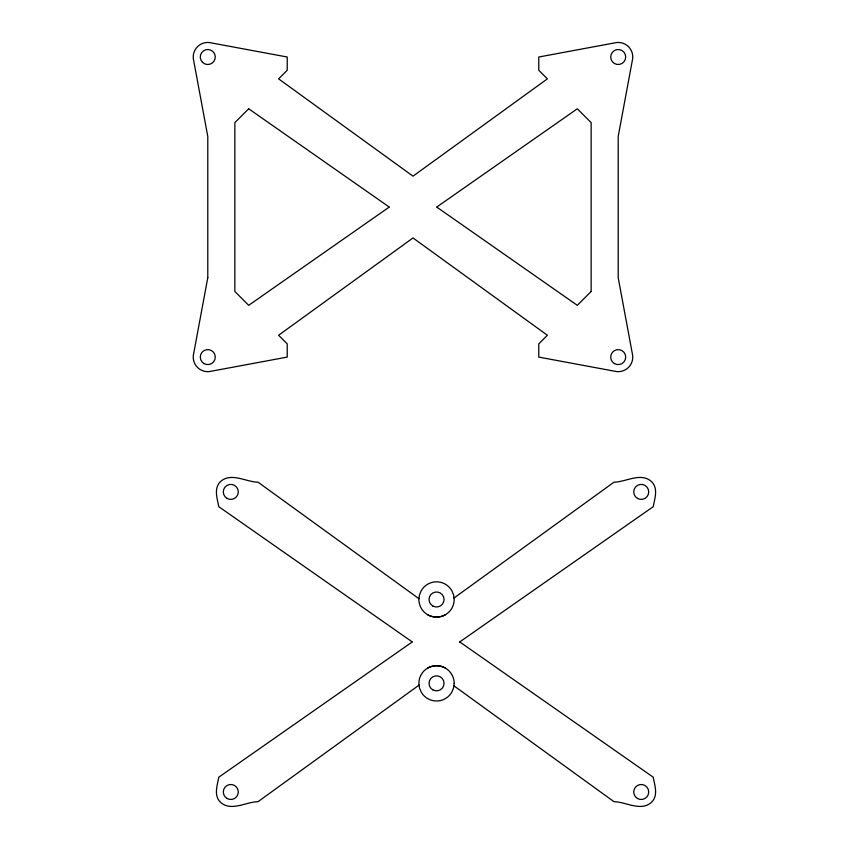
<?xml version="1.0" encoding="UTF-8"?>
<svg xmlns="http://www.w3.org/2000/svg" width="849" height="849" viewBox="0 0 849 849"><rect width="100%" height="100%" fill="white"/><g stroke="black" fill="none" stroke-linecap="round" stroke-linejoin="round"><path stroke-width="1.27" d="M388.662 207.474L388.662 206.647M437.32 206.647L437.32 207.474M411.68 642.353L411.68 641.526M460.338 642.353L460.338 641.526M453.992 598.025L613.976 482.19C625.925 482.052 640.921 471.98 651.512 481.595C658.527 488.355 654.675 498.565 653.231 506.683L459.744 641.94L653.231 777.196C654.675 785.314 658.527 795.534 651.512 802.284C640.921 811.909 625.925 801.827 613.976 801.689L453.865 685.769M419.109 685.069L258.043 801.689C246.083 801.827 231.087 811.909 220.496 802.284C213.481 795.534 217.344 785.314 218.777 777.196L412.274 641.94L218.777 506.683C217.344 498.565 213.481 488.355 220.496 481.595C231.087 471.98 246.083 482.052 258.043 482.19L418.982 598.725M445.364 614.782C439.92 617.796 433.139 617.796 427.705 614.782M427.705 668.057C433.139 665.032 439.92 665.032 445.364 668.057M459.744 641.94L460.275 641.94M419.48 594.926L418.886 599.49A17.649 17.649 0 0 0 436.535 617.138A17.649 17.649 0 0 0 454.183 599.49L453.589 594.926L451.817 590.66A17.649 17.649 0 0 0 421.242 590.66L419.48 594.926M454.183 683.339L453.589 687.913L451.817 692.168A17.649 17.649 0 0 1 421.242 692.168L419.48 687.913L418.886 683.339A17.649 17.649 0 0 1 436.535 665.69A17.649 17.649 0 0 1 454.183 683.339M207.782 277.665L193.721 353.333A14.56 14.56 0 0 0 211.55 371.172L287.217 357.1L287.217 343.866L278.61 335.249L412.996 237.953L547.382 335.249L538.765 343.866L538.765 357.1L614.432 371.172A14.56 14.56 0 0 0 632.272 353.333L618.199 277.665L618.199 136.445L632.272 60.778A14.56 14.56 0 0 0 614.432 42.949L538.765 57.01L538.765 70.255L547.382 78.861L412.996 176.168L278.61 78.861L287.217 70.255L287.217 57.01L211.55 42.949A14.56 14.56 0 0 0 193.721 60.778L207.782 136.445L207.782 277.665M248.683 108.789L234.855 122.617L234.855 291.494L248.683 305.322L389.256 207.06L248.683 108.789M591.137 291.494L577.309 305.322L436.726 207.06L577.309 108.789L591.137 122.617L591.137 291.494M227.044 798.485A7.503 7.503 0 0 0 238.304 791.99A7.503 7.503 0 0 0 227.044 785.495A7.503 7.503 0 0 0 227.044 798.485M637.461 798.485A7.503 7.503 0 0 0 648.721 791.99A7.503 7.503 0 0 0 637.461 785.495A7.503 7.503 0 0 0 637.461 798.485M227.044 498.395A7.503 7.503 0 0 0 238.304 491.9A7.503 7.503 0 0 0 227.044 485.395A7.503 7.503 0 0 0 227.044 498.395M637.461 498.395A7.503 7.503 0 0 0 648.721 491.9A7.503 7.503 0 0 0 637.461 485.395A7.503 7.503 0 0 0 637.461 498.395M432.778 605.984A7.503 7.503 0 0 0 444.038 599.49A7.503 7.503 0 0 0 432.778 592.995A7.503 7.503 0 0 0 432.778 605.984M432.778 689.834A7.503 7.503 0 0 0 444.038 683.339A7.503 7.503 0 0 0 432.778 676.844A7.503 7.503 0 0 0 432.778 689.834M204.036 363.605A7.503 7.503 0 0 0 215.285 357.1A7.503 7.503 0 0 0 204.036 350.605A7.503 7.503 0 0 0 204.036 363.605M614.453 63.505A7.503 7.503 0 0 0 625.702 57.01A7.503 7.503 0 0 0 614.453 50.516A7.503 7.503 0 0 0 614.453 63.505M614.453 363.605A7.503 7.503 0 0 0 625.702 357.1A7.503 7.503 0 0 0 614.453 350.605A7.503 7.503 0 0 0 614.453 363.605M202.476 62.317A7.503 7.503 0 0 0 215.03 58.952A7.503 7.503 0 0 0 205.84 49.762A7.503 7.503 0 0 0 202.476 62.317"/></g></svg>
